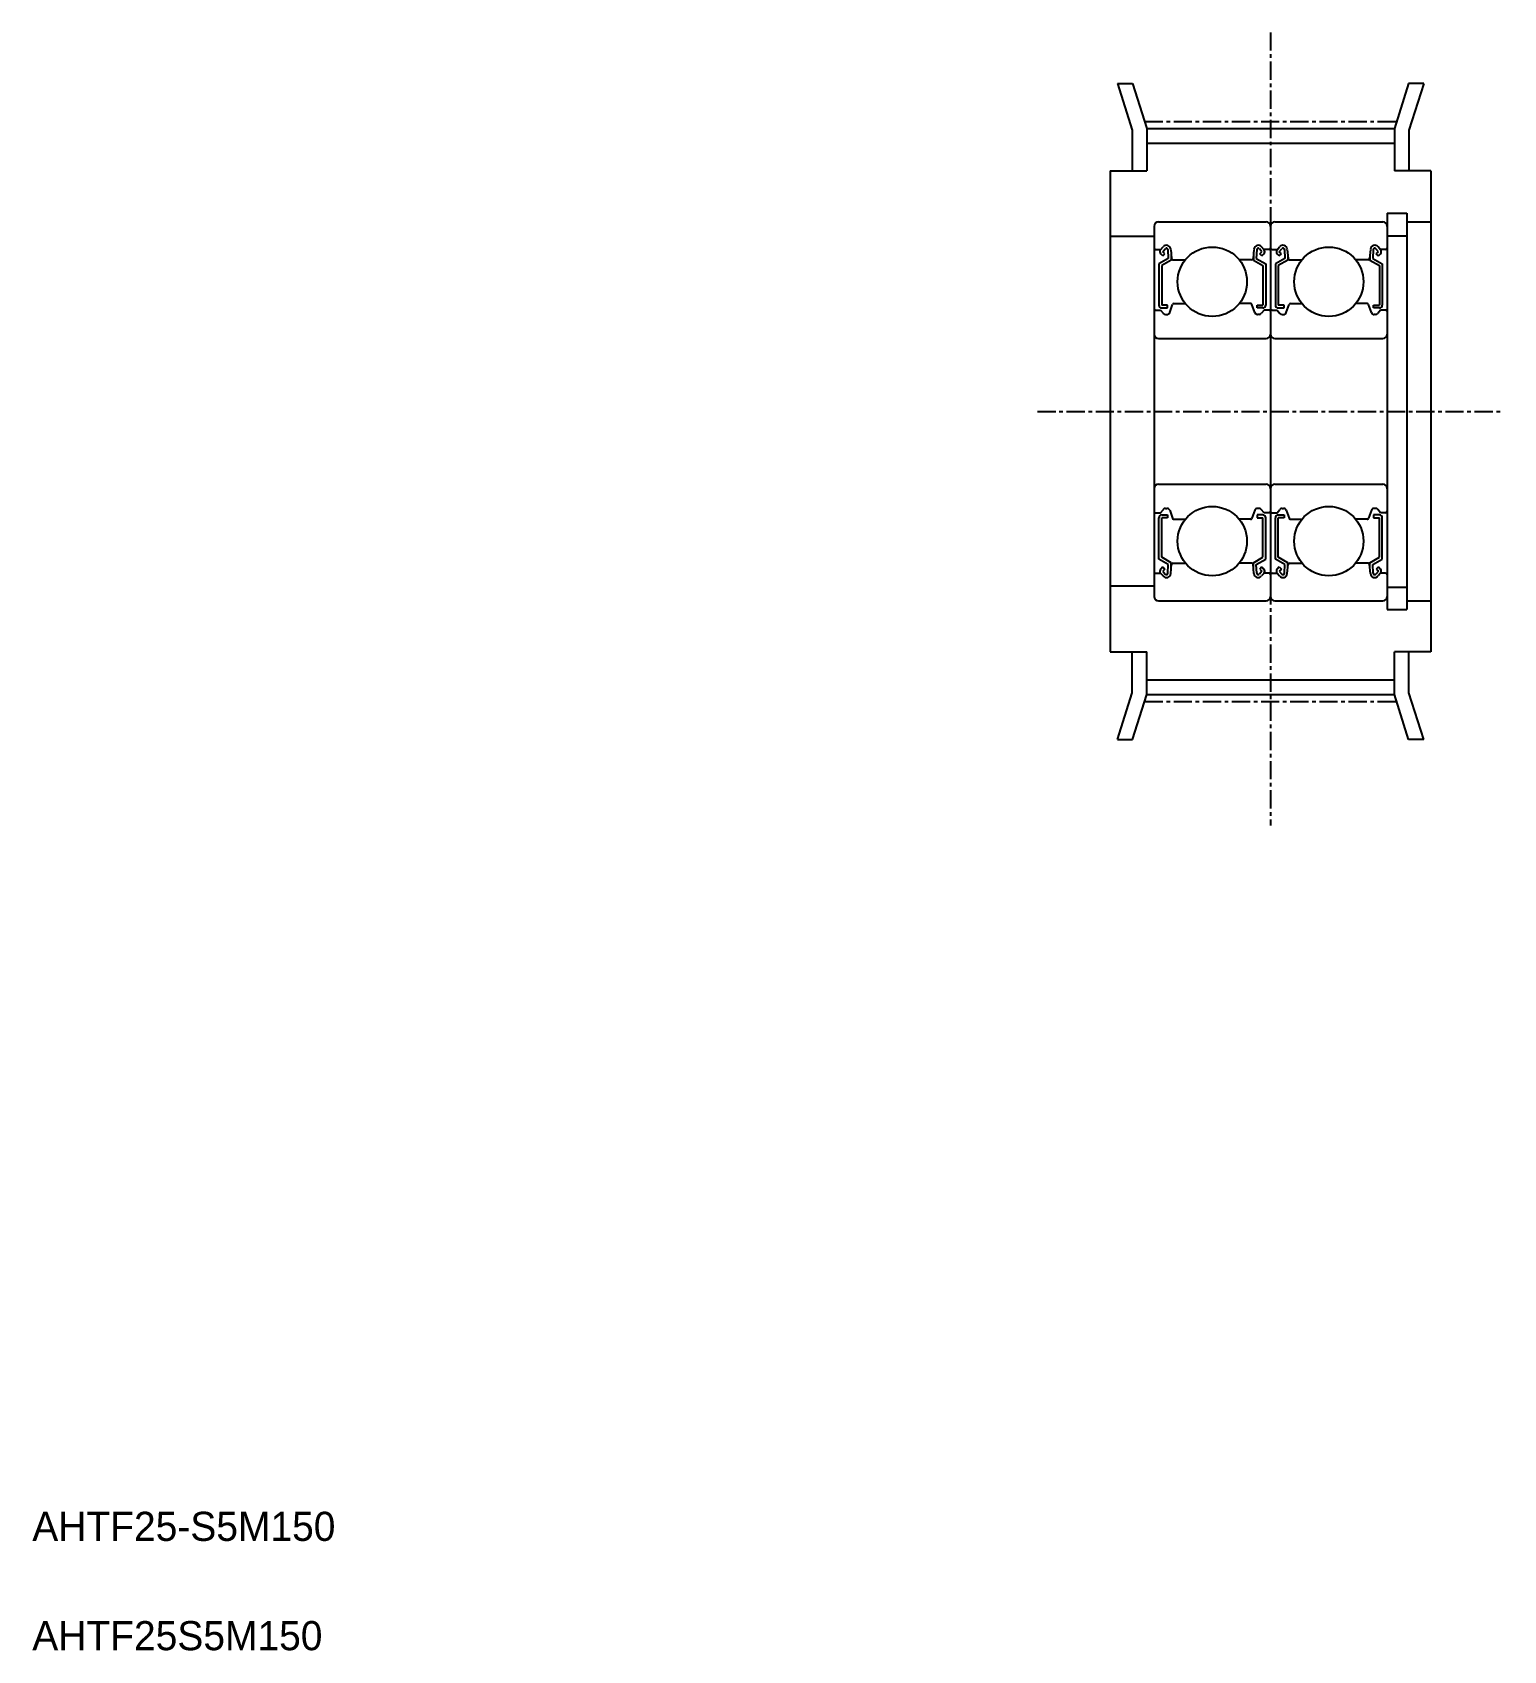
# Model space of a CAD drawing. Extents: x 5 to 106, y 5 to 116.
import ezdxf

# ---------------------------------------------------------------- set-up
doc = ezdxf.new("R2010")
doc.units = 0
doc.linetypes.add('CENTER', pattern=[2, 1.25, -0.25, 0.25, -0.25])
doc.layers.get('0').update_dxf_attribs({"linetype": 'CONTINUOUS'})
doc.layers.add('CENTER', color=1, linetype='CENTER')

msp = doc.modelspace()

# ---------------------------------------------------------------- linework, layer by layer
at = {"color": 7, "linetype": 'CONTINUOUS'}
for p, q in [((79.49, 112.5), (80.5, 109.3)), ((79.49, 112.5), (80.52, 112.5)), ((80.52, 112.5), (81.5, 109.41)), ((99.48, 112.5), (98.5, 109.41)), ((100.51, 112.5), (99.48, 112.5)), ((100.51, 112.5), (99.5, 109.3)), ((80.5, 109.3), (80.5, 106.5)), ((81.5, 109.41), (98.5, 109.41)), ((81.5, 109.41), (81.5, 106.5)), ((98.5, 109.41), (98.5, 106.5)), ((99.5, 109.3), (99.5, 106.5)), ((81.5, 108.41), (98.5, 108.41)), ((79, 106.5), (79, 73.5)), ((79, 106.5), (81.5, 106.5)), ((101, 106.5), (98.5, 106.5)), ((101, 106.5), (101, 73.5)), ((98, 103.6), (99.35, 103.6)), ((98, 103.6), (98, 76.4)), ((99.35, 103.6), (99.35, 76.4)), ((82, 102.7), (82, 77.3)), ((82.3, 103), (89.7, 103)), ((90, 102.7), (90, 77.3)), ((90, 102.7), (90, 77.3)), ((90.3, 103), (97.7, 103)), ((98, 102.7), (98, 77.3)), ((99.35, 103), (101, 103)), ((82, 102), (79, 102)), ((82.1, 101.1), (82.46, 101.1)), ((82.45, 101.09), (82.62, 101.29)), ((82.6, 100.96), (82.77, 101.16)), ((82.95, 101.1), (82.98, 100.5)), ((83.15, 101.12), (83.2, 100.49)), ((88.85, 101.12), (88.8, 100.49)), ((89.05, 101.1), (89.02, 100.5)), ((89.4, 100.96), (89.23, 101.16)), ((89.55, 101.09), (89.38, 101.29)), ((89.9, 101.1), (89.54, 101.1)), ((90.1, 101.1), (90.46, 101.1)), ((90.45, 101.09), (90.62, 101.29)), ((90.6, 100.96), (90.77, 101.16)), ((90.95, 101.1), (90.98, 100.5)), ((91.15, 101.12), (91.2, 100.49)), ((96.85, 101.12), (96.8, 100.49)), ((97.05, 101.1), (97.02, 100.5)), ((97.4, 100.96), (97.23, 101.16)), ((97.55, 101.09), (97.38, 101.29)), ((97.9, 101.1), (97.54, 101.1)), ((98, 102.05), (99.35, 102.05)), ((82.98, 100.5), (82.33, 100.12)), ((82.33, 100.12), (82.33, 97.3)), ((82.6, 100.67), (82.46, 100.82)), ((83.18, 100.38), (82.53, 100.01)), ((82.53, 100.01), (82.53, 97.3)), ((82.74, 100.82), (82.6, 100.96)), ((82.6, 100.67), (82.74, 100.82)), ((83.18, 100.75), (83.18, 100.38)), ((83.3, 100.4), (84.15, 100.4)), ((88.7, 100.4), (87.85, 100.4)), ((88.82, 100.75), (88.82, 100.38)), ((88.82, 100.38), (89.47, 100.01)), ((89.02, 100.5), (89.67, 100.12)), ((89.26, 100.82), (89.4, 100.96)), ((89.4, 100.67), (89.26, 100.82)), ((89.4, 100.67), (89.54, 100.82)), ((89.47, 100.01), (89.47, 97.3)), ((89.67, 100.12), (89.67, 97.3)), ((90.98, 100.5), (90.33, 100.12)), ((90.33, 100.12), (90.33, 97.3)), ((90.6, 100.67), (90.46, 100.82)), ((91.18, 100.38), (90.53, 100.01)), ((90.53, 100.01), (90.53, 97.3)), ((90.74, 100.82), (90.6, 100.96)), ((90.6, 100.67), (90.74, 100.82)), ((91.18, 100.75), (91.18, 100.38)), ((91.3, 100.4), (92.15, 100.4)), ((96.7, 100.4), (95.85, 100.4)), ((96.82, 100.75), (96.82, 100.38)), ((96.82, 100.38), (97.47, 100.01)), ((97.02, 100.5), (97.67, 100.12)), ((97.26, 100.82), (97.4, 100.96)), ((97.4, 100.67), (97.26, 100.82)), ((97.4, 100.67), (97.54, 100.82)), ((97.47, 100.01), (97.47, 97.3)), ((97.67, 100.12), (97.67, 97.3)), ((82.1, 96.95), (82.45, 96.95)), ((82.45, 96.95), (82.64, 96.72)), ((82.93, 97.3), (82.53, 97.3)), ((82.53, 97.1), (82.93, 97.1)), ((82.79, 96.65), (82.89, 96.65)), ((82.93, 97.1), (82.93, 97.3)), ((83.08, 96.78), (83.28, 97.33)), ((83.37, 97.4), (84.15, 97.4)), ((88.63, 97.4), (87.85, 97.4)), ((88.92, 96.78), (88.72, 97.33)), ((89.07, 97.1), (89.07, 97.3)), ((89.07, 97.3), (89.47, 97.3)), ((89.47, 97.1), (89.07, 97.1)), ((89.21, 96.65), (89.11, 96.65)), ((89.55, 96.95), (89.36, 96.72)), ((89.9, 96.95), (89.55, 96.95)), ((90.1, 96.95), (90.45, 96.95)), ((90.45, 96.95), (90.64, 96.72)), ((90.93, 97.3), (90.53, 97.3)), ((90.53, 97.1), (90.93, 97.1)), ((90.79, 96.65), (90.89, 96.65)), ((90.93, 97.1), (90.93, 97.3)), ((91.08, 96.78), (91.28, 97.33)), ((91.37, 97.4), (92.15, 97.4)), ((96.63, 97.4), (95.85, 97.4)), ((96.92, 96.78), (96.72, 97.33)), ((97.07, 97.3), (97.47, 97.3)), ((97.07, 97.1), (97.07, 97.3)), ((97.47, 97.1), (97.07, 97.1)), ((97.21, 96.65), (97.11, 96.65)), ((97.55, 96.95), (97.36, 96.72)), ((97.9, 96.95), (97.55, 96.95)), ((82.3, 95), (89.7, 95)), ((90.3, 95), (97.7, 95)), ((82.3, 85), (89.7, 85)), ((90.3, 85), (97.7, 85)), ((82.79, 83.35), (82.89, 83.35)), ((89.21, 83.35), (89.11, 83.35)), ((90.79, 83.35), (90.89, 83.35)), ((97.21, 83.35), (97.11, 83.35)), ((82.1, 83.05), (82.45, 83.05)), ((82.33, 79.87), (82.33, 82.7)), ((82.45, 83.05), (82.64, 83.28)), ((82.53, 82.9), (82.93, 82.9)), ((82.53, 79.99), (82.53, 82.7)), ((82.93, 82.7), (82.53, 82.7)), ((82.93, 82.9), (82.93, 82.7)), ((83.08, 83.22), (83.28, 82.67)), ((83.37, 82.6), (84.15, 82.6)), ((88.63, 82.6), (87.85, 82.6)), ((88.92, 83.22), (88.72, 82.67)), ((89.07, 82.9), (89.07, 82.7)), ((89.47, 82.9), (89.07, 82.9)), ((89.07, 82.7), (89.47, 82.7)), ((89.55, 83.05), (89.36, 83.28)), ((89.47, 79.99), (89.47, 82.7)), ((89.9, 83.05), (89.55, 83.05)), ((89.67, 79.87), (89.67, 82.7)), ((90.1, 83.05), (90.45, 83.05)), ((90.33, 79.87), (90.33, 82.7)), ((90.45, 83.05), (90.64, 83.28)), ((90.53, 82.9), (90.93, 82.9)), ((90.93, 82.7), (90.53, 82.7)), ((90.53, 79.99), (90.53, 82.7)), ((90.93, 82.9), (90.93, 82.7)), ((91.08, 83.22), (91.28, 82.67)), ((91.37, 82.6), (92.15, 82.6)), ((96.63, 82.6), (95.85, 82.6)), ((96.92, 83.22), (96.72, 82.67)), ((97.47, 82.9), (97.07, 82.9)), ((97.07, 82.9), (97.07, 82.7)), ((97.07, 82.7), (97.47, 82.7)), ((97.55, 83.05), (97.36, 83.28)), ((97.47, 79.99), (97.47, 82.7)), ((97.9, 83.05), (97.55, 83.05)), ((97.67, 79.87), (97.67, 82.7)), ((83.18, 79.62), (82.53, 79.99)), ((88.82, 79.62), (89.47, 79.99)), ((91.18, 79.62), (90.53, 79.99)), ((96.82, 79.62), (97.47, 79.99)), ((82.1, 78.9), (82.46, 78.9)), ((82.98, 79.5), (82.33, 79.87)), ((82.45, 78.91), (82.62, 78.71)), ((82.6, 79.33), (82.46, 79.18)), ((82.6, 79.33), (82.74, 79.18)), ((82.74, 79.18), (82.6, 79.04)), ((82.6, 79.04), (82.77, 78.84)), ((82.95, 78.9), (82.98, 79.5)), ((83.15, 78.88), (83.2, 79.51)), ((83.18, 79.25), (83.18, 79.62)), ((83.3, 79.6), (84.15, 79.6)), ((88.7, 79.6), (87.85, 79.6)), ((88.85, 78.88), (88.8, 79.51)), ((88.82, 79.25), (88.82, 79.62)), ((89.02, 79.5), (89.67, 79.87)), ((89.05, 78.9), (89.02, 79.5)), ((89.4, 79.04), (89.23, 78.84)), ((89.4, 79.33), (89.26, 79.18)), ((89.26, 79.18), (89.4, 79.04)), ((89.55, 78.91), (89.38, 78.71)), ((89.4, 79.33), (89.54, 79.18)), ((89.9, 78.9), (89.54, 78.9)), ((90.1, 78.9), (90.46, 78.9)), ((90.98, 79.5), (90.33, 79.87)), ((90.45, 78.91), (90.62, 78.71)), ((90.6, 79.33), (90.46, 79.18)), ((90.6, 79.33), (90.74, 79.18)), ((90.74, 79.18), (90.6, 79.04)), ((90.6, 79.04), (90.77, 78.84)), ((90.95, 78.9), (90.98, 79.5)), ((91.15, 78.88), (91.2, 79.51)), ((91.18, 79.25), (91.18, 79.62)), ((91.3, 79.6), (92.15, 79.6)), ((96.7, 79.6), (95.85, 79.6)), ((96.85, 78.88), (96.8, 79.51)), ((96.82, 79.25), (96.82, 79.62)), ((97.02, 79.5), (97.67, 79.87)), ((97.05, 78.9), (97.02, 79.5)), ((97.4, 79.04), (97.23, 78.84)), ((97.4, 79.33), (97.26, 79.18)), ((97.26, 79.18), (97.4, 79.04)), ((97.55, 78.91), (97.38, 78.71)), ((97.4, 79.33), (97.54, 79.18)), ((97.9, 78.9), (97.54, 78.9)), ((82, 78), (79, 78)), ((98, 77.95), (99.35, 77.95)), ((82.3, 77), (89.7, 77)), ((90.3, 77), (97.7, 77)), ((99.35, 77), (101, 77)), ((98, 76.4), (99.35, 76.4)), ((79, 73.5), (81.5, 73.5)), ((80.5, 70.7), (80.5, 73.5)), ((81.5, 70.58), (81.5, 73.5)), ((98.5, 70.58), (98.5, 73.5)), ((101, 73.5), (98.5, 73.5)), ((99.5, 70.7), (99.5, 73.5)), ((81.5, 71.58), (98.5, 71.58)), ((79.49, 67.5), (80.5, 70.7)), ((80.52, 67.5), (81.5, 70.58)), ((81.5, 70.58), (98.5, 70.58)), ((99.48, 67.5), (98.5, 70.58)), ((100.51, 67.5), (99.5, 70.7)), ((79.49, 67.5), (80.52, 67.5)), ((100.51, 67.5), (99.48, 67.5))]:
    msp.add_line(p, q, dxfattribs=at)
for centre in [(86, 98.9), (94, 98.9), (86, 81.1), (94, 81.1)]:
    msp.add_circle(centre, 2.38, dxfattribs=at)
for centre, radius, start, end in [((82.3, 102.7), 0.3, 90, 180), ((89.7, 102.7), 0.3, 0, 90), ((90.3, 102.7), 0.3, 90, 180), ((97.7, 102.7), 0.3, 0, 90), ((82.1, 101.2), 0.1, 180, 270), ((82.6, 100.96), 0.2, 140.137, 225.002), ((82.85, 101.1), 0.3, 4.9354, 140.137), ((82.85, 101.1), 0.1, 3.1017, 139.9503), ((89.15, 101.1), 0.3, 39.863, 175.0646), ((89.15, 101.1), 0.1, 40.0497, 176.8983), ((89.4, 100.96), 0.2, 314.998, 39.863), ((89.9, 101.2), 0.1, 270, 0), ((90.1, 101.2), 0.1, 180, 270), ((90.6, 100.96), 0.2, 140.137, 225.002), ((90.85, 101.1), 0.3, 4.9354, 140.137), ((90.85, 101.1), 0.1, 3.1017, 139.9503), ((97.15, 101.1), 0.3, 39.863, 175.0646), ((97.15, 101.1), 0.1, 40.0497, 176.8983), ((97.4, 100.96), 0.2, 314.998, 39.863), ((97.9, 101.2), 0.1, 270, 0), ((83.3, 100.5), 0.1, 184.9354, 270), ((88.7, 100.5), 0.1, 270, 355.0646), ((91.3, 100.5), 0.1, 184.9354, 270), ((96.7, 100.5), 0.1, 270, 355.0646), ((82.1, 96.85), 0.1, 90, 180.8103), ((82.53, 97.3), 0.2, 180, 270), ((82.79, 96.85), 0.2, 219.9762, 270), ((82.89, 96.85), 0.2, 270, 339.9916), ((83.37, 97.3), 0.1, 90, 159.9916), ((88.63, 97.3), 0.1, 20.0084, 90), ((89.11, 96.85), 0.2, 200.0084, 270), ((89.21, 96.85), 0.2, 270, 320.0238), ((89.47, 97.3), 0.2, 270, 0), ((89.9, 96.85), 0.1, 359.1897, 90), ((90.1, 96.85), 0.1, 90, 180.8103), ((90.53, 97.3), 0.2, 180, 270), ((90.79, 96.85), 0.2, 219.9762, 270), ((90.89, 96.85), 0.2, 270, 339.9916), ((91.37, 97.3), 0.1, 90, 159.9916), ((96.63, 97.3), 0.1, 20.0084, 90), ((97.11, 96.85), 0.2, 200.0084, 270), ((97.21, 96.85), 0.2, 270, 320.0238), ((97.47, 97.3), 0.2, 270, 0), ((97.9, 96.85), 0.1, 359.1897, 90), ((82.3, 95.3), 0.3, 180, 270), ((89.7, 95.3), 0.3, 270, 0), ((90.3, 95.3), 0.3, 180, 270), ((97.7, 95.3), 0.3, 270, 0), ((82.3, 84.7), 0.3, 90, 180), ((89.7, 84.7), 0.3, 0, 90), ((90.3, 84.7), 0.3, 90, 180), ((97.7, 84.7), 0.3, 0, 90), ((82.79, 83.15), 0.2, 90, 140.0238), ((82.89, 83.15), 0.2, 20.0084, 90), ((89.11, 83.15), 0.2, 90, 159.9916), ((89.21, 83.15), 0.2, 39.9762, 90), ((90.79, 83.15), 0.2, 90, 140.0238), ((90.89, 83.15), 0.2, 20.0084, 90), ((97.11, 83.15), 0.2, 90, 159.9916), ((97.21, 83.15), 0.2, 39.9762, 90), ((82.1, 83.15), 0.1, 179.1897, 270), ((82.53, 82.7), 0.2, 90, 180), ((83.37, 82.7), 0.1, 200.0084, 270), ((88.63, 82.7), 0.1, 270, 339.9916), ((89.47, 82.7), 0.2, 0, 90), ((89.9, 83.15), 0.1, 270, 0.8103), ((90.1, 83.15), 0.1, 179.1897, 270), ((90.53, 82.7), 0.2, 90, 180), ((91.37, 82.7), 0.1, 200.0084, 270), ((96.63, 82.7), 0.1, 270, 339.9916), ((97.47, 82.7), 0.2, 0, 90), ((97.9, 83.15), 0.1, 270, 0.8103), ((82.1, 78.8), 0.1, 90, 180), ((82.6, 79.04), 0.2, 134.998, 219.863), ((82.85, 78.9), 0.3, 219.863, 355.0646), ((82.85, 78.9), 0.1, 220.0497, 356.8983), ((83.3, 79.5), 0.1, 90, 175.0646), ((88.7, 79.5), 0.1, 4.9354, 90), ((89.15, 78.9), 0.3, 184.9354, 320.137), ((89.15, 78.9), 0.1, 183.1017, 319.9503), ((89.4, 79.04), 0.2, 320.137, 45.002), ((89.9, 78.8), 0.1, 0, 90), ((90.1, 78.8), 0.1, 90, 180), ((90.6, 79.04), 0.2, 134.998, 219.863), ((90.85, 78.9), 0.3, 219.863, 355.0646), ((90.85, 78.9), 0.1, 220.0497, 356.8983), ((91.3, 79.5), 0.1, 90, 175.0646), ((96.7, 79.5), 0.1, 4.9354, 90), ((97.15, 78.9), 0.3, 184.9354, 320.137), ((97.15, 78.9), 0.1, 183.1017, 319.9503), ((97.4, 79.04), 0.2, 320.137, 45.002), ((97.9, 78.8), 0.1, 0, 90), ((82.3, 77.3), 0.3, 180, 270), ((89.7, 77.3), 0.3, 270, 0), ((90.3, 77.3), 0.3, 180, 270), ((97.7, 77.3), 0.3, 270, 0)]:
    msp.add_arc(centre, radius, start, end, dxfattribs=at)
at = {"layer": 'CENTER', "color": 1, "linetype": 'CENTER'}
for p, q in [((90, 116.01), (90, 61.6)), ((81.35, 109.89), (98.65, 109.89)), ((74, 90), (106, 90)), ((81.35, 70.1), (98.65, 70.1))]:
    msp.add_line(p, q, dxfattribs=at)

# ---------------------------------------------------------------- texts
at = {"color": 7, "linetype": 'CONTINUOUS'}
for s, p in [('AHTF25-S5M150', (5, 12.5)), ('AHTF25S5M150', (5, 5))]:
    msp.add_text(s, height=2, dxfattribs=at).set_placement(p)

doc.saveas('drawing.dxf')
